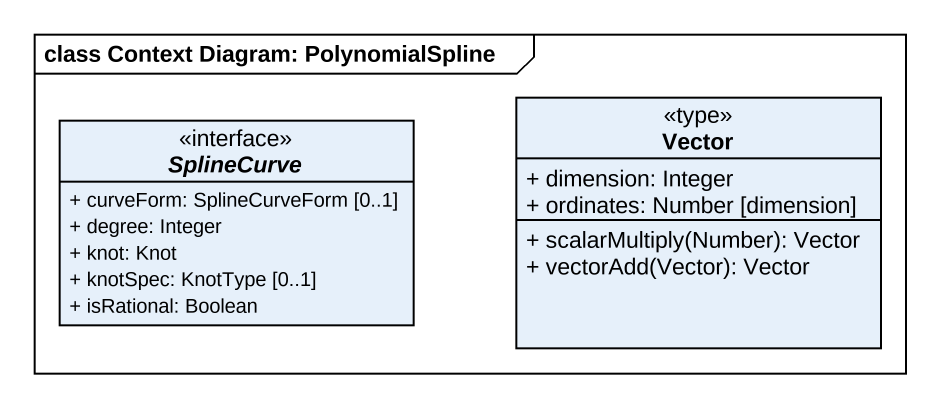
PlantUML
@startuml
mainframe class Context Diagram: PolynomialSpline
hide circle
hide empty members
skinparam classAttributeIconSize 0
interface SplineCurve {
  + curveForm: SplineCurveForm [0..1]
  + degree: Integer
  + knot: Knot
  + knotSpec: KnotType [0..1]
  + isRational: Boolean
}
class Vector <<type>> {
  + dimension: Integer
  + ordinates: Number [dimension]
  + scalarMultiply(Number): Vector
  + vectorAdd(Vector): Vector
}
@enduml
